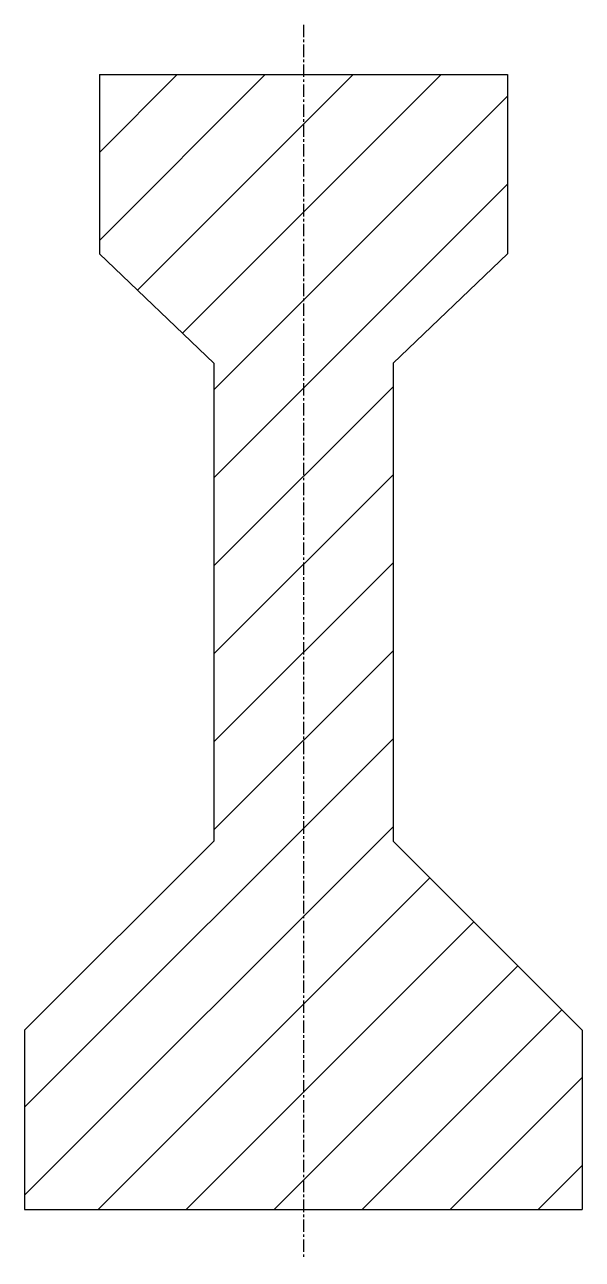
# Model space of a CAD drawing. Header units: centimetres. Extents: x 5426 to 5482, y -2748 to -2624.
import ezdxf

# ---------------------------------------------------------------- set-up
doc = ezdxf.new("R2010")
doc.units = ezdxf.units.CM
doc.header["$MEASUREMENT"] = 0
doc.linetypes.add('CENTER', pattern=[2, 1.25, -0.25, 0.25, -0.25])
doc.layers.add('5', color=5, linetype='Continuous')
doc.layers.add('6', color=6, linetype='CENTER')

msp = doc.modelspace()

# ---------------------------------------------------------------- hatches: boundary and pattern name
at = {"layer": '5'}
h = msp.add_hatch(dxfattribs=at)
h.set_pattern_fill('ANSI31', color=256, scale=50, style=0)
h.paths.add_polyline_path([(5453.65, -2628.88), (5433.15, -2628.88), (5433.15, -2646.88), (5444.65, -2657.88), (5444.65, -2705.88), (5425.65, -2724.88), (5425.65, -2742.88), (5453.65, -2742.88)])
h.paths.add_polyline_path([(5481.65, -2724.88), (5462.65, -2705.88), (5462.65, -2657.88), (5474.15, -2646.88), (5474.15, -2628.88), (5453.65, -2628.88), (5453.65, -2742.88), (5481.65, -2742.88)])

# ---------------------------------------------------------------- linework, layer by layer
for p, q in [((5433.15, -2628.88), (5474.15, -2628.88)), ((5433.15, -2628.88), (5433.15, -2646.88)), ((5474.15, -2628.88), (5474.15, -2646.88)), ((5433.15, -2646.88), (5444.65, -2657.88)), ((5474.15, -2646.88), (5462.65, -2657.88)), ((5444.65, -2657.88), (5444.65, -2705.88)), ((5462.65, -2657.88), (5462.65, -2705.88)), ((5444.65, -2705.88), (5425.65, -2724.88)), ((5462.65, -2705.88), (5481.65, -2724.88)), ((5425.65, -2724.88), (5425.65, -2742.88)), ((5481.65, -2724.88), (5481.65, -2742.88)), ((5425.65, -2742.88), (5481.65, -2742.88))]:
    msp.add_line(p, q)
at = {"layer": '6'}
msp.add_line((5453.65, -2623.88), (5453.65, -2747.88), dxfattribs=at)

doc.saveas('drawing.dxf')
